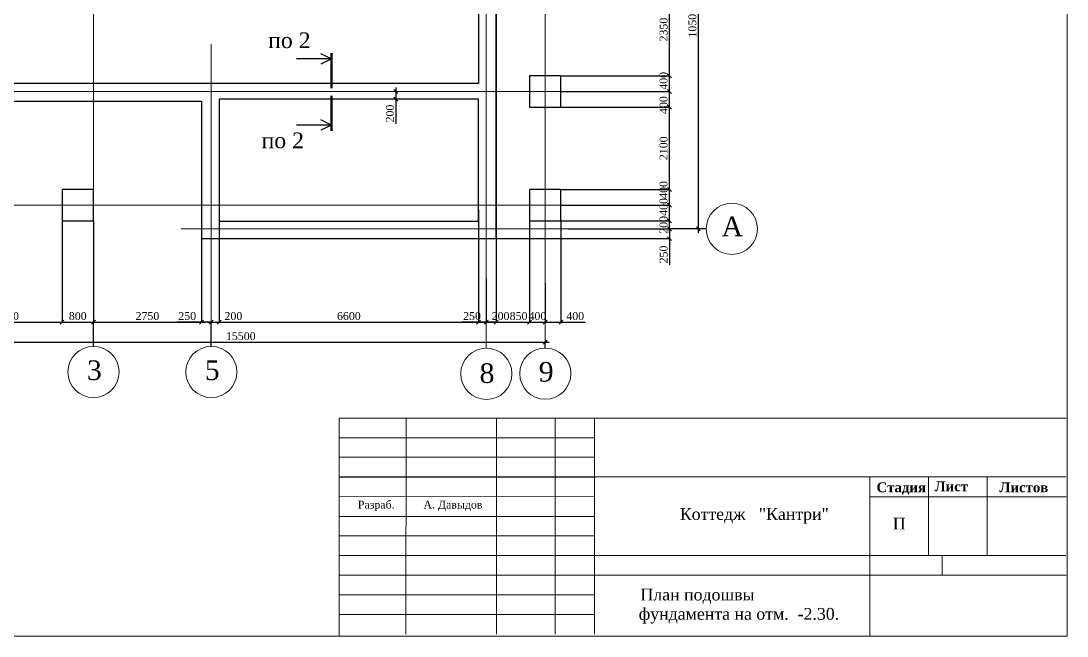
# Model space of a CAD drawing. Extents: x 1526320 to 3332998, y -546296 to 333165.
# Drawn here: x 1856570 to 1883197, y -431272 to -415601 of the extents above; entities that cross this region are included whole.
import ezdxf

# ---------------------------------------------------------------- set-up
doc = ezdxf.new("R2010")
doc.units = 0
doc.header["$LTSCALE"] = 500
doc.header["$MEASUREMENT"] = 0
doc.layers.get('0').update_dxf_attribs({"linetype": 'CONTINUOUS', "lineweight": 0})
doc.layers.add('Для печати', color=250, linetype='CONTINUOUS', lineweight=0)
doc.styles.add('NAKLON', font='TIMESBD.TTF', dxfattribs={"height": 500})
doc.styles.get("Standard").update_dxf_attribs({"font": 'TIMES.TTF', "height": 150})
doc.dimstyles.new('ISO-25', dxfattribs={"dimtxt": 300, "dimasz": 100, "dimexe": 0, "dimexo": 0, "dimgap": 50, "dimtad": 1, "dimdec": 0, "dimrnd": 10, "dimtxsty": 'Standard', "dimblk": 'OBLIQUE', "dimcen": 100, "dimdle": 100, "dimadec": 0, "dimazin": 0, "dimtfac": 1, "dimtdec": 0, "dimtmove": 0, "dimatfit": 3, "dimldrblk": 'OBLIQUE', "dimfxl": 0, "dimarcsym": 0})

# ---------------------------------------------------------------- blocks, each defined once
blk = doc.blocks.new('_Oblique')
at = {"color": 0, "linetype": 'ByBlock', "lineweight": -2}
blk.add_line((-0.5, -0.5), (0.5, 0.5), dxfattribs=at)
blk = doc.blocks.new('*D811')
at = {"layer": 'Для печати', "color": 0, "linetype": 'Continuous', "lineweight": -2, "ltscale": 0.13}
for p, q in [((1861165, -421147), (1861165, -423272)), ((1858315, -423272), (1861265, -423272)), ((1858415, -423891), (1858415, -423272))]:
    blk.add_line(p, q, dxfattribs=at)
at = {"layer": 'Для печати', "color": 0, "linetype": 'Continuous', "lineweight": -2, "ltscale": 0.13, "xscale": 100, "yscale": 100, "zscale": 100, "rotation": 180}
blk.add_blockref('_Oblique', (1858415, -423272), dxfattribs=at)
at = {"layer": 'Для печати', "color": 0, "linetype": 'Continuous', "lineweight": -2, "ltscale": 0.13, "xscale": 100, "yscale": 100, "zscale": 100}
blk.add_blockref('_Oblique', (1861165, -423272), dxfattribs=at)
at = {"layer": 'Для печати', "color": 0, "linetype": 'Continuous', "lineweight": 9, "ltscale": 0.13, "insert": (1859790, -423120), "char_height": 200, "attachment_point": 5}
blk.add_mtext('2750', dxfattribs=at)
blk = doc.blocks.new('*D813')
at = {"layer": 'Для печати', "color": 0, "linetype": 'Continuous', "lineweight": -2, "ltscale": 0.13}
for p, q in [((1854316, -423783), (1870015, -423783)), ((1854416, -423891), (1854416, -423783)), ((1869915, -423933), (1869915, -423783))]:
    blk.add_line(p, q, dxfattribs=at)
at = {"layer": 'Для печати', "color": 0, "linetype": 'Continuous', "lineweight": -2, "ltscale": 0.13, "xscale": 100, "yscale": 100, "zscale": 100, "rotation": 180}
blk.add_blockref('_Oblique', (1854416, -423783), dxfattribs=at)
at = {"layer": 'Для печати', "color": 0, "linetype": 'Continuous', "lineweight": -2, "ltscale": 0.13, "xscale": 100, "yscale": 100, "zscale": 100}
blk.add_blockref('_Oblique', (1869915, -423783), dxfattribs=at)
at = {"layer": 'Для печати', "color": 0, "linetype": 'Continuous', "lineweight": 9, "ltscale": 0.13, "insert": (1862165, -423632), "char_height": 200, "attachment_point": 5}
blk.add_mtext('15500', dxfattribs=at)
blk = doc.blocks.new('*D828')
at = {"layer": 'Для печати', "color": 0, "linetype": 'Continuous', "lineweight": -2, "ltscale": 0.13}
for p, q in [((1857616, -420697), (1857616, -423272)), ((1858415, -420697), (1858415, -423272)), ((1857516, -423272), (1858515, -423272))]:
    blk.add_line(p, q, dxfattribs=at)
at = {"layer": 'Для печати', "color": 0, "linetype": 'Continuous', "lineweight": -2, "ltscale": 0.13, "xscale": 100, "yscale": 100, "zscale": 100, "rotation": 180}
blk.add_blockref('_Oblique', (1857616, -423272), dxfattribs=at)
at = {"layer": 'Для печати', "color": 0, "linetype": 'Continuous', "lineweight": -2, "ltscale": 0.13, "xscale": 100, "yscale": 100, "zscale": 100}
blk.add_blockref('_Oblique', (1858415, -423272), dxfattribs=at)
at = {"layer": 'Для печати', "color": 0, "linetype": 'Continuous', "lineweight": 9, "ltscale": 0.13, "insert": (1858016, -423120), "char_height": 200, "attachment_point": 5}
blk.add_mtext('800', dxfattribs=at)
blk = doc.blocks.new('*D829')
at = {"layer": 'Для печати', "color": 0, "linetype": 'Continuous', "lineweight": -2, "ltscale": 0.13}
for p, q in [((1854815, -420697), (1854815, -423272)), ((1857616, -420697), (1857616, -423272)), ((1854715, -423272), (1857716, -423272))]:
    blk.add_line(p, q, dxfattribs=at)
at = {"layer": 'Для печати', "color": 0, "linetype": 'Continuous', "lineweight": -2, "ltscale": 0.13, "xscale": 100, "yscale": 100, "zscale": 100, "rotation": 180}
blk.add_blockref('_Oblique', (1854815, -423272), dxfattribs=at)
at = {"layer": 'Для печати', "color": 0, "linetype": 'Continuous', "lineweight": -2, "ltscale": 0.13, "xscale": 100, "yscale": 100, "zscale": 100}
blk.add_blockref('_Oblique', (1857616, -423272), dxfattribs=at)
at = {"layer": 'Для печати', "color": 0, "linetype": 'Continuous', "lineweight": 9, "ltscale": 0.13, "insert": (1856216, -423120), "char_height": 200, "attachment_point": 5}
blk.add_mtext('2800', dxfattribs=at)
blk = doc.blocks.new('*D837')
at = {"layer": 'Для печати', "color": 0, "linetype": 'Continuous', "lineweight": -2, "ltscale": 0.13}
for p, q in [((1868217, -420415), (1868217, -423272)), ((1868415, -422175), (1868415, -423272)), ((1868117, -423272), (1868415, -423272)), ((1868415, -423272), (1869041, -423272))]:
    blk.add_line(p, q, dxfattribs=at)
at = {"layer": 'Для печати', "color": 0, "linetype": 'Continuous', "lineweight": -2, "ltscale": 0.13, "xscale": 100, "yscale": 100, "zscale": 100, "rotation": 180}
blk.add_blockref('_Oblique', (1868217, -423272), dxfattribs=at)
at = {"layer": 'Для печати', "color": 0, "linetype": 'Continuous', "lineweight": -2, "ltscale": 0.13, "xscale": 100, "yscale": 100, "zscale": 100}
blk.add_blockref('_Oblique', (1868415, -423272), dxfattribs=at)
at = {"layer": 'Для печати', "color": 0, "linetype": 'Continuous', "lineweight": 9, "ltscale": 0.13, "insert": (1868778, -423120), "char_height": 200, "attachment_point": 5}
blk.add_mtext('200', dxfattribs=at)
blk = doc.blocks.new('*D838')
at = {"layer": 'Для печати', "color": 0, "linetype": 'Continuous', "lineweight": -2, "ltscale": 0.13}
for p, q in [((1868217, -420415), (1868217, -423272)), ((1861615, -420519), (1861615, -423272)), ((1861515, -423272), (1868317, -423272))]:
    blk.add_line(p, q, dxfattribs=at)
at = {"layer": 'Для печати', "color": 0, "linetype": 'Continuous', "lineweight": -2, "ltscale": 0.13, "xscale": 100, "yscale": 100, "zscale": 100, "rotation": 180}
blk.add_blockref('_Oblique', (1861615, -423272), dxfattribs=at)
at = {"layer": 'Для печати', "color": 0, "linetype": 'Continuous', "lineweight": -2, "ltscale": 0.13, "xscale": 100, "yscale": 100, "zscale": 100}
blk.add_blockref('_Oblique', (1868217, -423272), dxfattribs=at)
at = {"layer": 'Для печати', "color": 0, "linetype": 'Continuous', "lineweight": 9, "ltscale": 0.13, "insert": (1864916, -423120), "char_height": 200, "attachment_point": 5}
blk.add_mtext('6600', dxfattribs=at)
blk = doc.blocks.new('*D839')
at = {"layer": 'Для печати', "color": 0, "linetype": 'Continuous', "lineweight": -2, "ltscale": 0.13}
for p, q in [((1861615, -420519), (1861615, -423272)), ((1861315, -423272), (1861615, -423272)), ((1861415, -423891), (1861415, -423272)), ((1861615, -423272), (1862241, -423272))]:
    blk.add_line(p, q, dxfattribs=at)
at = {"layer": 'Для печати', "color": 0, "linetype": 'Continuous', "lineweight": -2, "ltscale": 0.13, "xscale": 100, "yscale": 100, "zscale": 100, "rotation": 180}
blk.add_blockref('_Oblique', (1861415, -423272), dxfattribs=at)
at = {"layer": 'Для печати', "color": 0, "linetype": 'Continuous', "lineweight": -2, "ltscale": 0.13, "xscale": 100, "yscale": 100, "zscale": 100}
blk.add_blockref('_Oblique', (1861615, -423272), dxfattribs=at)
at = {"layer": 'Для печати', "color": 0, "linetype": 'Continuous', "lineweight": 9, "ltscale": 0.13, "insert": (1861978, -423120), "char_height": 200, "attachment_point": 5}
blk.add_mtext('200', dxfattribs=at)
blk = doc.blocks.new('*D843')
at = {"layer": 'Для печати', "color": 0, "linetype": 'Continuous', "lineweight": -2, "ltscale": 0.13}
for p, q in [((1866112, -417297), (1866112, -417597)), ((1866121, -417397), (1866112, -417397)), ((1866121, -417597), (1866112, -417597)), ((1866112, -417597), (1866112, -418223))]:
    blk.add_line(p, q, dxfattribs=at)
at = {"layer": 'Для печати', "color": 0, "linetype": 'Continuous', "lineweight": -2, "ltscale": 0.13, "xscale": 100, "yscale": 100, "zscale": 100}
for p, rotation in [((1866112, -417397), 90), ((1866112, -417597), 270)]:
    blk.add_blockref('_Oblique', p, dxfattribs=dict(at, rotation=rotation))
at = {"layer": 'Для печати', "color": 0, "linetype": 'Continuous', "lineweight": 9, "ltscale": 0.13, "insert": (1865961, -417960), "char_height": 200, "attachment_point": 5, "rotation": 90}
blk.add_mtext('200', dxfattribs=at)
blk = doc.blocks.new('*D845')
at = {"layer": 'Для печати', "color": 0, "linetype": 'Continuous', "lineweight": -2, "ltscale": 0.13}
for p, q in [((1870315, -420697), (1870315, -423272)), ((1869915, -422282), (1869915, -423272)), ((1869815, -423272), (1870315, -423272)), ((1870315, -423272), (1870942, -423272))]:
    blk.add_line(p, q, dxfattribs=at)
at = {"layer": 'Для печати', "color": 0, "linetype": 'Continuous', "lineweight": -2, "ltscale": 0.13, "xscale": 100, "yscale": 100, "zscale": 100, "rotation": 180}
blk.add_blockref('_Oblique', (1869915, -423272), dxfattribs=at)
at = {"layer": 'Для печати', "color": 0, "linetype": 'Continuous', "lineweight": -2, "ltscale": 0.13, "xscale": 100, "yscale": 100, "zscale": 100}
blk.add_blockref('_Oblique', (1870315, -423272), dxfattribs=at)
at = {"layer": 'Для печати', "color": 0, "linetype": 'Continuous', "lineweight": 9, "ltscale": 0.13, "insert": (1870678, -423120), "char_height": 200, "attachment_point": 5}
blk.add_mtext('400', dxfattribs=at)
blk = doc.blocks.new('*D846')
at = {"layer": 'Для печати', "color": 0, "linetype": 'Continuous', "lineweight": -2, "ltscale": 0.13}
for p, q in [((1869515, -420697), (1869515, -423272)), ((1869915, -422282), (1869915, -423272)), ((1869415, -423272), (1870015, -423272))]:
    blk.add_line(p, q, dxfattribs=at)
at = {"layer": 'Для печати', "color": 0, "linetype": 'Continuous', "lineweight": -2, "ltscale": 0.13, "xscale": 100, "yscale": 100, "zscale": 100, "rotation": 180}
blk.add_blockref('_Oblique', (1869515, -423272), dxfattribs=at)
at = {"layer": 'Для печати', "color": 0, "linetype": 'Continuous', "lineweight": -2, "ltscale": 0.13, "xscale": 100, "yscale": 100, "zscale": 100}
blk.add_blockref('_Oblique', (1869915, -423272), dxfattribs=at)
at = {"layer": 'Для печати', "color": 0, "linetype": 'Continuous', "lineweight": 9, "ltscale": 0.13, "insert": (1869715, -423120), "char_height": 200, "attachment_point": 5}
blk.add_mtext('400', dxfattribs=at)
blk = doc.blocks.new('*D847')
at = {"layer": 'Для печати', "color": 0, "linetype": 'Continuous', "lineweight": -2, "ltscale": 0.13}
for p, q in [((1868665, -414646), (1868665, -423272)), ((1869515, -420697), (1869515, -423272)), ((1868565, -423272), (1869615, -423272))]:
    blk.add_line(p, q, dxfattribs=at)
at = {"layer": 'Для печати', "color": 0, "linetype": 'Continuous', "lineweight": -2, "ltscale": 0.13, "xscale": 100, "yscale": 100, "zscale": 100, "rotation": 180}
blk.add_blockref('_Oblique', (1868665, -423272), dxfattribs=at)
at = {"layer": 'Для печати', "color": 0, "linetype": 'Continuous', "lineweight": -2, "ltscale": 0.13, "xscale": 100, "yscale": 100, "zscale": 100}
blk.add_blockref('_Oblique', (1869515, -423272), dxfattribs=at)
at = {"layer": 'Для печати', "color": 0, "linetype": 'Continuous', "lineweight": 9, "ltscale": 0.13, "insert": (1869235, -423120), "char_height": 200, "attachment_point": 5}
blk.add_mtext('850', dxfattribs=at)
blk = doc.blocks.new('*D848')
at = {"layer": 'Для печати', "color": 0, "linetype": 'Continuous', "lineweight": -2, "ltscale": 0.13}
for p, q in [((1868665, -414646), (1868665, -423272)), ((1868415, -422175), (1868415, -423272)), ((1868415, -423272), (1867789, -423272)), ((1868665, -423272), (1868315, -423272))]:
    blk.add_line(p, q, dxfattribs=at)
at = {"layer": 'Для печати', "color": 0, "linetype": 'Continuous', "lineweight": -2, "ltscale": 0.13, "xscale": 100, "yscale": 100, "zscale": 100, "rotation": 180}
blk.add_blockref('_Oblique', (1868415, -423272), dxfattribs=at)
at = {"layer": 'Для печати', "color": 0, "linetype": 'Continuous', "lineweight": -2, "ltscale": 0.13, "xscale": 100, "yscale": 100, "zscale": 100}
blk.add_blockref('_Oblique', (1868665, -423272), dxfattribs=at)
at = {"layer": 'Для печати', "color": 0, "linetype": 'Continuous', "lineweight": 9, "ltscale": 0.13, "insert": (1868052, -423120), "char_height": 200, "attachment_point": 5}
blk.add_mtext('250', dxfattribs=at)
blk = doc.blocks.new('*D849')
at = {"layer": 'Для печати', "color": 0, "linetype": 'Continuous', "lineweight": -2, "ltscale": 0.13}
for p, q in [((1861165, -421147), (1861165, -423272)), ((1861165, -423272), (1860539, -423272)), ((1861415, -423272), (1861065, -423272)), ((1861415, -423891), (1861415, -423272))]:
    blk.add_line(p, q, dxfattribs=at)
at = {"layer": 'Для печати', "color": 0, "linetype": 'Continuous', "lineweight": -2, "ltscale": 0.13, "xscale": 100, "yscale": 100, "zscale": 100, "rotation": 180}
blk.add_blockref('_Oblique', (1861165, -423272), dxfattribs=at)
at = {"layer": 'Для печати', "color": 0, "linetype": 'Continuous', "lineweight": -2, "ltscale": 0.13, "xscale": 100, "yscale": 100, "zscale": 100}
blk.add_blockref('_Oblique', (1861415, -423272), dxfattribs=at)
at = {"layer": 'Для печати', "color": 0, "linetype": 'Continuous', "lineweight": 9, "ltscale": 0.13, "insert": (1860802, -423120), "char_height": 200, "attachment_point": 5}
blk.add_mtext('250', dxfattribs=at)
blk = doc.blocks.new('*D851')
at = {"layer": 'Для печати', "color": 0, "linetype": 'Continuous', "lineweight": -2, "ltscale": 0.13}
for p, q in [((1873078, -417097), (1873078, -414547)), ((1870110, -414647), (1873078, -414647)), ((1870308, -416997), (1873078, -416997))]:
    blk.add_line(p, q, dxfattribs=at)
at = {"layer": 'Для печати', "color": 0, "linetype": 'Continuous', "lineweight": -2, "ltscale": 0.13, "xscale": 100, "yscale": 100, "zscale": 100}
for p, rotation in [((1873078, -414647), 90), ((1873078, -416997), 270)]:
    blk.add_blockref('_Oblique', p, dxfattribs=dict(at, rotation=rotation))
at = {"layer": 'Для печати', "color": 0, "linetype": 'Continuous', "lineweight": 9, "ltscale": 0.13, "insert": (1872927, -415822), "char_height": 200, "attachment_point": 5, "rotation": 90}
blk.add_mtext('2350', dxfattribs=at)
blk = doc.blocks.new('*D852')
at = {"layer": 'Для печати', "color": 0, "linetype": 'Continuous', "lineweight": -2, "ltscale": 0.13}
for p, q in [((1873078, -417497), (1873078, -416897)), ((1870308, -416997), (1873078, -416997)), ((1870314, -417397), (1873078, -417397))]:
    blk.add_line(p, q, dxfattribs=at)
at = {"layer": 'Для печати', "color": 0, "linetype": 'Continuous', "lineweight": -2, "ltscale": 0.13, "xscale": 100, "yscale": 100, "zscale": 100}
for p, rotation in [((1873078, -416997), 90), ((1873078, -417397), 270)]:
    blk.add_blockref('_Oblique', p, dxfattribs=dict(at, rotation=rotation))
at = {"layer": 'Для печати', "color": 0, "linetype": 'Continuous', "lineweight": 9, "ltscale": 0.13, "insert": (1872926, -417127), "char_height": 200, "attachment_point": 5, "rotation": 90}
blk.add_mtext('400', dxfattribs=at)
blk = doc.blocks.new('*D853')
at = {"layer": 'Для печати', "color": 0, "linetype": 'Continuous', "lineweight": -2, "ltscale": 0.13}
for p, q in [((1870314, -417397), (1873078, -417397)), ((1873078, -417896), (1873078, -417297)), ((1870308, -417796), (1873078, -417796))]:
    blk.add_line(p, q, dxfattribs=at)
at = {"layer": 'Для печати', "color": 0, "linetype": 'Continuous', "lineweight": -2, "ltscale": 0.13, "xscale": 100, "yscale": 100, "zscale": 100}
for p, rotation in [((1873078, -417397), 90), ((1873078, -417796), 270)]:
    blk.add_blockref('_Oblique', p, dxfattribs=dict(at, rotation=rotation))
at = {"layer": 'Для печати', "color": 0, "linetype": 'Continuous', "lineweight": 9, "ltscale": 0.13, "insert": (1872927, -417745), "char_height": 200, "attachment_point": 5, "rotation": 90}
blk.add_mtext('400', dxfattribs=at)
blk = doc.blocks.new('*D854')
at = {"layer": 'Для печати', "color": 0, "linetype": 'Continuous', "lineweight": -2, "ltscale": 0.13}
for p, q in [((1873078, -419997), (1873078, -417696)), ((1870308, -417796), (1873078, -417796)), ((1870308, -419897), (1873078, -419897))]:
    blk.add_line(p, q, dxfattribs=at)
at = {"layer": 'Для печати', "color": 0, "linetype": 'Continuous', "lineweight": -2, "ltscale": 0.13, "xscale": 100, "yscale": 100, "zscale": 100}
for p, rotation in [((1873078, -417796), 90), ((1873078, -419897), 270)]:
    blk.add_blockref('_Oblique', p, dxfattribs=dict(at, rotation=rotation))
at = {"layer": 'Для печати', "color": 0, "linetype": 'Continuous', "lineweight": 9, "ltscale": 0.13, "insert": (1872927, -418846), "char_height": 200, "attachment_point": 5, "rotation": 90}
blk.add_mtext('2100', dxfattribs=at)
blk = doc.blocks.new('*D855')
at = {"layer": 'Для печати', "color": 0, "linetype": 'Continuous', "lineweight": -2, "ltscale": 0.13}
for p, q in [((1870308, -419897), (1873078, -419897)), ((1873078, -420397), (1873078, -419797)), ((1870309, -420297), (1873078, -420297))]:
    blk.add_line(p, q, dxfattribs=at)
at = {"layer": 'Для печати', "color": 0, "linetype": 'Continuous', "lineweight": -2, "ltscale": 0.13, "xscale": 100, "yscale": 100, "zscale": 100}
for p, rotation in [((1873078, -419897), 90), ((1873078, -420297), 270)]:
    blk.add_blockref('_Oblique', p, dxfattribs=dict(at, rotation=rotation))
at = {"layer": 'Для печати', "color": 0, "linetype": 'Continuous', "lineweight": 9, "ltscale": 0.13, "insert": (1872927, -419907), "char_height": 200, "attachment_point": 5, "rotation": 90}
blk.add_mtext('400', dxfattribs=at)
blk = doc.blocks.new('*D856')
at = {"layer": 'Для печати', "color": 0, "linetype": 'Continuous', "lineweight": -2, "ltscale": 0.13}
for p, q in [((1870309, -420297), (1873078, -420297)), ((1873078, -420796), (1873078, -420197)), ((1870498, -420696), (1873078, -420696))]:
    blk.add_line(p, q, dxfattribs=at)
at = {"layer": 'Для печати', "color": 0, "linetype": 'Continuous', "lineweight": -2, "ltscale": 0.13, "xscale": 100, "yscale": 100, "zscale": 100}
for p, rotation in [((1873078, -420297), 90), ((1873078, -420696), 270)]:
    blk.add_blockref('_Oblique', p, dxfattribs=dict(at, rotation=rotation))
at = {"layer": 'Для печати', "color": 0, "linetype": 'Continuous', "lineweight": 9, "ltscale": 0.13, "insert": (1872927, -420340), "char_height": 200, "attachment_point": 5, "rotation": 90}
blk.add_mtext('400', dxfattribs=at)
blk = doc.blocks.new('*D857')
at = {"layer": 'Для печати', "color": 0, "linetype": 'Continuous', "lineweight": -2, "ltscale": 0.13}
for p, q in [((1870308, -420696), (1873078, -420696)), ((1873078, -420996), (1873078, -420596)), ((1870498, -420896), (1873078, -420896))]:
    blk.add_line(p, q, dxfattribs=at)
at = {"layer": 'Для печати', "color": 0, "linetype": 'Continuous', "lineweight": -2, "ltscale": 0.13, "xscale": 100, "yscale": 100, "zscale": 100}
for p, rotation in [((1873078, -420696), 90), ((1873078, -420896), 270)]:
    blk.add_blockref('_Oblique', p, dxfattribs=dict(at, rotation=rotation))
at = {"layer": 'Для печати', "color": 0, "linetype": 'Continuous', "lineweight": 9, "ltscale": 0.13, "insert": (1872926, -420796), "char_height": 200, "attachment_point": 5, "rotation": 90}
blk.add_mtext('200', dxfattribs=at)
blk = doc.blocks.new('*D858')
at = {"layer": 'Для печати', "color": 0, "linetype": 'Continuous', "lineweight": -2, "ltscale": 0.13}
for p, q in [((1874012, -420897), (1873080, -420897)), ((1873080, -420897), (1873080, -421247)), ((1868665, -421147), (1873080, -421147)), ((1873080, -421147), (1873080, -421814))]:
    blk.add_line(p, q, dxfattribs=at)
at = {"layer": 'Для печати', "color": 0, "linetype": 'Continuous', "lineweight": -2, "ltscale": 0.13, "xscale": 100, "yscale": 100, "zscale": 100}
for p, rotation in [((1873080, -420897), 90), ((1873080, -421147), 270)]:
    blk.add_blockref('_Oblique', p, dxfattribs=dict(at, rotation=rotation))
at = {"layer": 'Для печати', "color": 0, "linetype": 'Continuous', "lineweight": 9, "ltscale": 0.13, "insert": (1872929, -421551), "char_height": 200, "attachment_point": 5, "rotation": 90}
blk.add_mtext('250', dxfattribs=at)
blk = doc.blocks.new('*D860')
at = {"layer": 'Для печати', "color": 0, "linetype": 'Continuous', "lineweight": -2, "ltscale": 0.13}
for p, q in [((1873812, -420997), (1873812, -410297)), ((1874013, -410397), (1873812, -410397)), ((1874012, -420897), (1873812, -420897))]:
    blk.add_line(p, q, dxfattribs=at)
at = {"layer": 'Для печати', "color": 0, "linetype": 'Continuous', "lineweight": -2, "ltscale": 0.13, "xscale": 100, "yscale": 100, "zscale": 100}
for p, rotation in [((1873812, -410397), 90), ((1873812, -420897), 270)]:
    blk.add_blockref('_Oblique', p, dxfattribs=dict(at, rotation=rotation))
at = {"layer": 'Для печати', "color": 0, "linetype": 'Continuous', "lineweight": 9, "ltscale": 0.13, "insert": (1873660, -415647), "char_height": 200, "attachment_point": 5, "rotation": 90}
blk.add_mtext('10500', dxfattribs=at)

msp = doc.modelspace()

# ---------------------------------------------------------------- linework, layer by layer
at = {"layer": 'Для печати', "color": 250, "linetype": 'Continuous', "lineweight": 9}
for p, q in [((1869914.7, -408391.6), (1869914.7, -423932.8)), ((1858415.4, -412739.6), (1858415.4, -423891.3)), ((1868415, -413646.2), (1868415, -423938)), ((1861415, -416195.8), (1861415, -423891.2)), ((1870794.2, -417396.6), (1851958.1, -417396.6)), ((1870474.5, -420296.7), (1851902.2, -420296.7))]:
    msp.add_line(p, q, dxfattribs=at)
at = {"layer": 'Для печати', "color": 250, "linetype": 'Continuous', "lineweight": 30}
for p, q in [((1864473.8, -416570), (1864200.2, -416439)), ((1864473.8, -416570), (1863582.1, -416570)), ((1864473.8, -416570), (1864200.2, -416701)), ((1864473.8, -418254.1), (1863582.1, -418254.1)), ((1864473.8, -418254.1), (1864200.2, -418123.1)), ((1864473.8, -418254.1), (1864200.2, -418385.1))]:
    msp.add_line(p, q, dxfattribs=at)
at = {"layer": 'Для печати', "color": 250, "linetype": 'Continuous', "lineweight": 50}
for p, q in [((1864473.8, -417317.3), (1864473.8, -416422)), ((1864473.8, -417506.8), (1864473.8, -418402.1))]:
    msp.add_line(p, q, dxfattribs=at)
at = {"layer": 'Для печати', "color": 250, "linetype": 'Continuous', "lineweight": 5}
msp.add_line((1860647.3, -420896.8), (1874011.8, -420896.8), dxfattribs=at)
at = {"layer": 'Для печати', "color": 250, "linetype": 'Continuous', "lineweight": 15, "ltscale": 0.13}
for p, q in [((1864670.4, -431260.8), (1864670.4, -425723.7)), ((1864670.4, -425723.7), (1883172.4, -425723.7)), ((1871164.5, -426715), (1864673.2, -426715)), ((1864695.6, -427218.9), (1883166.7, -427218.9)), ((1878172.9, -427218), (1878172.9, -431272)), ((1879669.5, -427218), (1879669.5, -429215.9)), ((1881166.1, -427218), (1881166.1, -429215.9)), ((1864683.1, -428222), (1871170.8, -428222)), ((1871172, -429216), (1878165.7, -429216)), ((1878165.7, -429216), (1883166.4, -429216)), ((1880014.9, -429215.9), (1880014.9, -429718.9))]:
    msp.add_line(p, q, dxfattribs=at)
at = {"layer": 'Для печати', "color": 250, "linetype": 'Continuous', "lineweight": 15}
for p, q in [((1866370, -431219.8), (1866371, -425719.8)), ((1868670, -431220.2), (1868671, -425720.2)), ((1870170, -431220.5), (1870171, -425720.5)), ((1871170, -431220.6), (1871171, -425720.6)), ((1864670.9, -426219.5), (1871170.9, -426220.6)), ((1864670.7, -427219.5), (1871170.7, -427220.6)), ((1864670.6, -427719.5), (1871170.6, -427720.6)), ((1878172.6, -427722.6), (1883172.6, -427723.4)), ((1864670.5, -428719.5), (1871170.5, -428720.6)), ((1864670.4, -429219.5), (1871170.4, -429220.6)), ((1864670.3, -429719.5), (1883170.3, -429722.6)), ((1864670.2, -430219.5), (1871170.2, -430220.6)), ((1864670.1, -430719.5), (1871170.1, -430720.6))]:
    msp.add_line(p, q, dxfattribs=at)
at = {"layer": 'Для печати', "color": 250, "linetype": 'Continuous', "lineweight": 0, "ltscale": 0.13}
msp.add_lwpolyline([(1883196.5, -431270.2), (1843093.9, -431270.2), (1843093.9, -402487.1), (1883196.5, -402487.1)], close=True, dxfattribs=at)
at = {"layer": 'Для печати', "color": 250, "linetype": 'Continuous', "lineweight": 30, "ltscale": 0.13}
for points in [[(1854314.9, -410147.3), (1854165.1, -410147.3), (1854165.1, -417646.8), (1861165.4, -417646.8), (1861165.4, -421146.7), (1868665.2, -421146.7), (1868665.2, -414646.5), (1870165.3, -414646.5), (1870165.3, -410146.9), (1854314.9, -410147.3)], [(1854614.7, -413598.6), (1866315.2, -413598.6), (1866315.2, -414598.7), (1868215.3, -414598.7), (1868215.3, -417198.3), (1854614.9, -417198.3), (1854614.6, -413598.5)]]:
    msp.add_lwpolyline(points, dxfattribs=at)
for points in [[(1870314.5, -416996.7), (1869514.8, -416996.7), (1869514.8, -417796.4), (1870314.5, -417796.4)], [(1868215.3, -417596.9), (1861615.3, -417596.9), (1861615.3, -420700.5), (1868214.9, -420700.5)], [(1858415.4, -419896.8), (1857615.7, -419896.8), (1857615.7, -420696.5), (1858415.4, -420696.5)], [(1870314.5, -419896.8), (1869514.8, -419896.8), (1869514.8, -420696.5), (1870314.5, -420696.5)]]:
    msp.add_lwpolyline(points, close=True, dxfattribs=at)
at = {"layer": 'Для печати', "color": 250, "linetype": 'Continuous', "lineweight": 5}
msp.add_circle((1874664.5, -420897.9), 651.5, dxfattribs=at)
at = {"layer": 'Для печати', "color": 250, "linetype": 'Continuous', "lineweight": 0}
for centre in [(1858416.6, -424543.9), (1861416.1, -424543.9), (1869915.8, -424585.5)]:
    msp.add_circle(centre, 651.5, dxfattribs=at)
at = {"layer": 'Для печати', "color": 250, "linetype": 'Continuous', "lineweight": 9}
msp.add_circle((1868416.2, -424590.6), 651.5, dxfattribs=at)

# ---------------------------------------------------------------- texts
at = {"layer": 'Для печати', "color": 250, "linetype": 'Continuous', "lineweight": 50}
for p in [(1862863.8, -416293), (1862695.5, -418844.7)]:
    msp.add_text('по 2', height=400, dxfattribs=at).set_placement(p)
at = {"layer": 'Для печати', "color": 250, "linetype": 'Continuous', "lineweight": 5}
msp.add_text('А', height=500, dxfattribs=at).set_placement((1874402.7, -421084.6))
at = {"layer": 'Для печати', "color": 250, "linetype": 'Continuous', "lineweight": 0}
for s, p in [('3', (1858250.1, -424748.1)), ('5', (1861249.7, -424748.1)), ('8', (1868242.8, -424823.6)), ('9', (1869749.4, -424789.7))]:
    msp.add_text(s, height=500, dxfattribs=at).set_placement(p)
at = {"layer": 'Для печати', "color": 250, "linetype": 'Continuous', "lineweight": 15, "ltscale": 0.13, "style": 'NAKLON'}
for s, p in [('Стадия', (1878345.1, -427607)), ('Лист', (1879824.6, -427582.8)), ('Листов', (1881473.9, -427607))]:
    msp.add_text(s, height=250, dxfattribs=at).set_placement(p)
at = {"layer": 'Для печати', "color": 250, "linetype": 'Continuous', "lineweight": 15}
for s, height, p in [('Разраб.', 200, (1865144.4, -428022.3)), ('А. Давыдов', 200, (1866814.8, -428022.3)), ('П', 300, (1878761.2, -428555.7)), ('План подошвы ', 300, (1872338.3, -430363.9)), ('фундамента на отм.  -2.30.', 300, (1872293.3, -430855.2))]:
    msp.add_text(s, height=height, dxfattribs=at).set_placement(p)
at = {"layer": 'Для печати', "color": 250, "linetype": 'Continuous', "lineweight": 9}
msp.add_text('Коттедж   "Кантри"', height=300, dxfattribs=at).set_placement((1873340.7, -428312.2))

# ---------------------------------------------------------------- dimensions: what is measured, and where the dimension line sits
at = {"layer": 'Для печати', "color": 250, "linetype": 'Continuous', "lineweight": 9, "ltscale": 0.13}
for base, p1, p2, angle, picture, middle in [((1873811.6, -410397.2), (1874011.8, -420896.8), (1874012.9, -410397.2), 270, '*D860', (1873659.9, -415647)), ((1873078.4, -414646.5), (1870307.8, -416996.9), (1870109.7, -414646.5), 270, '*D851', (1872926.6, -415821.7)), ((1866112.3, -417596.9), (1866121, -417397.5), (1866121, -417596.9), 90, '*D843', (1865960.6, -417959.9)), ((1873078.4, -417796.1), (1870308.1, -419896.7), (1870307.8, -417796.1), 270, '*D854', (1872926.6, -418846.4))]:
    dim = msp.add_linear_dim(base=base, p1=p1, p2=p2, angle=angle, dimstyle='ISO-25', dxfattribs=at)
    dim.commit()
    dim.dimension.update_dxf_attribs({"geometry": picture, "text_midpoint": middle})
for base, p1, p2, picture, middle in [((1868665.2, -423271.7), (1868415, -422175.1), (1868665.2, -414646.5), '*D848', (1868052, -423271.7)), ((1869514.8, -423271.8), (1868665.2, -414646.5), (1869514.8, -420696.5), '*D847', (1869235, -423271.8)), ((1868415, -423271.7), (1868217.3, -420415.3), (1868415, -422175.1), '*D837', (1868778.1, -423271.7)), ((1869914.8, -423271.9), (1869514.8, -420696.5), (1869914.8, -422282.1), '*D846', (1869714.8, -423271.9)), ((1861415, -423271.7), (1861165.4, -421146.7), (1861415, -423891.2), '*D849', (1860802.4, -423271.7))]:
    dim = msp.add_linear_dim(base=base, p1=p1, p2=p2, dimstyle='ISO-25', dxfattribs=at)
    dim.commit()
    dim.dimension.update_dxf_attribs({"geometry": picture, "text_midpoint": middle, "dimtype": 160})
for base, p1, p2, picture, middle in [((1873077.9, -416996.9), (1870313.8, -417396.5), (1870307.8, -416996.9), '*D852', (1873077.9, -417127.3)), ((1873078.4, -417396.5), (1870307.8, -417796.1), (1870313.8, -417396.5), '*D853', (1873078.4, -417744.5)), ((1873078.3, -419896.7), (1870308.7, -420296.6), (1870308.1, -419896.7), '*D855', (1873078.3, -419907.3)), ((1873078.3, -420296.6), (1870497.6, -420696.4), (1870308.7, -420296.6), '*D856', (1873078.3, -420340.2)), ((1873078, -420696.5), (1870497.6, -420896.4), (1870308.1, -420696.5), '*D857', (1873078, -420796.5)), ((1873080.2, -420896.8), (1868665.2, -421147.2), (1874011.8, -420896.8), '*D858', (1873080.2, -421550.5))]:
    dim = msp.add_linear_dim(base=base, p1=p1, p2=p2, angle=270, dimstyle='ISO-25', dxfattribs=at)
    dim.commit()
    dim.dimension.update_dxf_attribs({"geometry": picture, "text_midpoint": middle, "dimtype": 160})
for base, p1, p2, picture, middle in [((1868217.3, -423271.7), (1861615.3, -420519), (1868217.3, -420415.3), '*D838', (1864916.3, -423120)), ((1857615.7, -423271.7), (1854815.5, -420696.5), (1857615.7, -420696.5), '*D829', (1856215.6, -423120)), ((1858415.4, -423271.7), (1857615.7, -420696.5), (1858415.4, -420696.5), '*D828', (1858015.6, -423120)), ((1861615.3, -423271.7), (1861415, -423891.2), (1861615.3, -420519), '*D839', (1861978.3, -423120)), ((1870314.5, -423271.7), (1869914.8, -422282.1), (1870314.5, -420696.5), '*D845', (1870678.4, -423119.9)), ((1861165.4, -423271.7), (1858415.4, -423891.3), (1861165.4, -421146.7), '*D811', (1859790.4, -423119.7)), ((1869914.7, -423783.5), (1854415.6, -423891.2), (1869914.7, -423932.8), '*D813', (1862165.1, -423631.7))]:
    dim = msp.add_linear_dim(base=base, p1=p1, p2=p2, dimstyle='ISO-25', dxfattribs=at)
    dim.commit()
    dim.dimension.update_dxf_attribs({"geometry": picture, "text_midpoint": middle})

doc.saveas('drawing.dxf')
